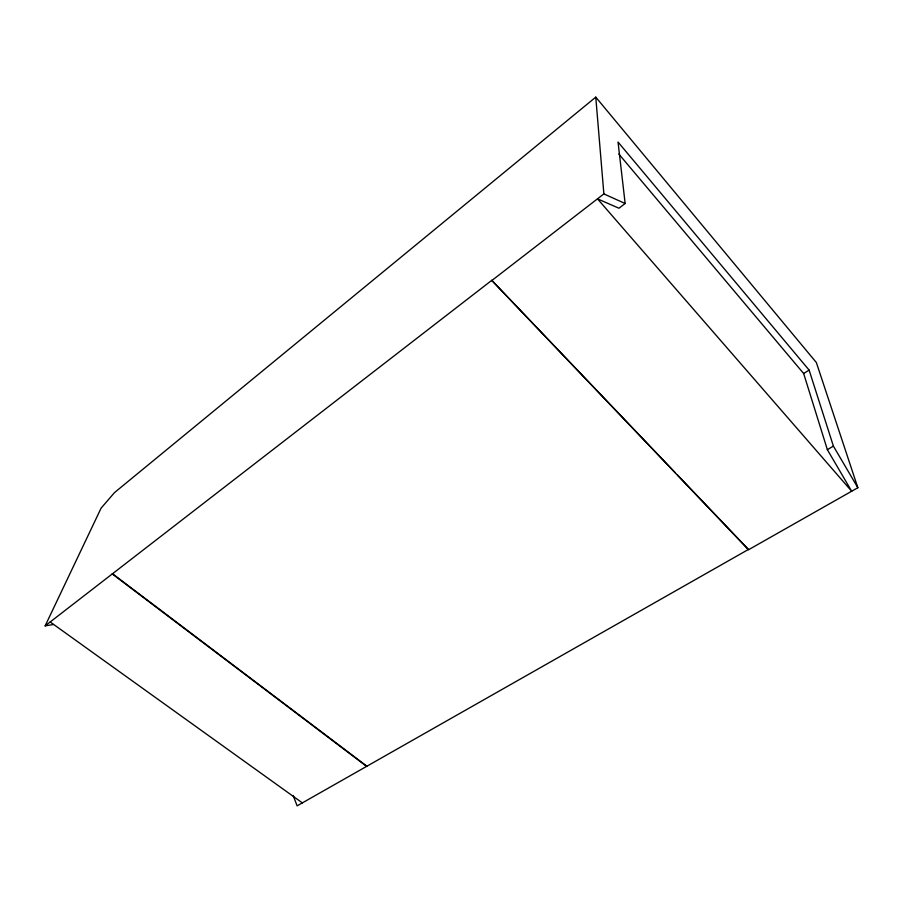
<?xml version="1.0" encoding="UTF-8"?>
<svg xmlns="http://www.w3.org/2000/svg" width="903" height="903" viewBox="0 0 903 903"><rect width="100%" height="100%" fill="white"/><g stroke="black" fill="none" stroke-linecap="round" stroke-linejoin="round"><path stroke-width="1.35" d="M53.446 624.515L45.15 625.869L101.091 508.163L114.512 492.586L595.766 97.14L816.368 362.554L857.85 487.733L748.519 549.758L491.751 280.348L675.534 472.991M293.17 795.487L297.121 805.86L748.463 549.442L677.476 475.034M45.15 625.869L491.751 280.348M491.729 280.607L603.87 193.908L595.766 97.14M857.85 487.733L833.39 446.116L809.122 370.095L618.036 142.042L625.147 203.514L618.95 208.232L597.493 198.841L851.676 491.232L827.362 449.683L803.659 373.526L618.803 154.007M803.659 373.526L809.122 370.095M827.362 449.683L833.39 446.116M603.87 193.908L625.147 203.514M50.184 621.975L302.358 802.891M112.412 573.665L366.72 766.083M112.288 573.958L366.663 766.41"/></g></svg>
